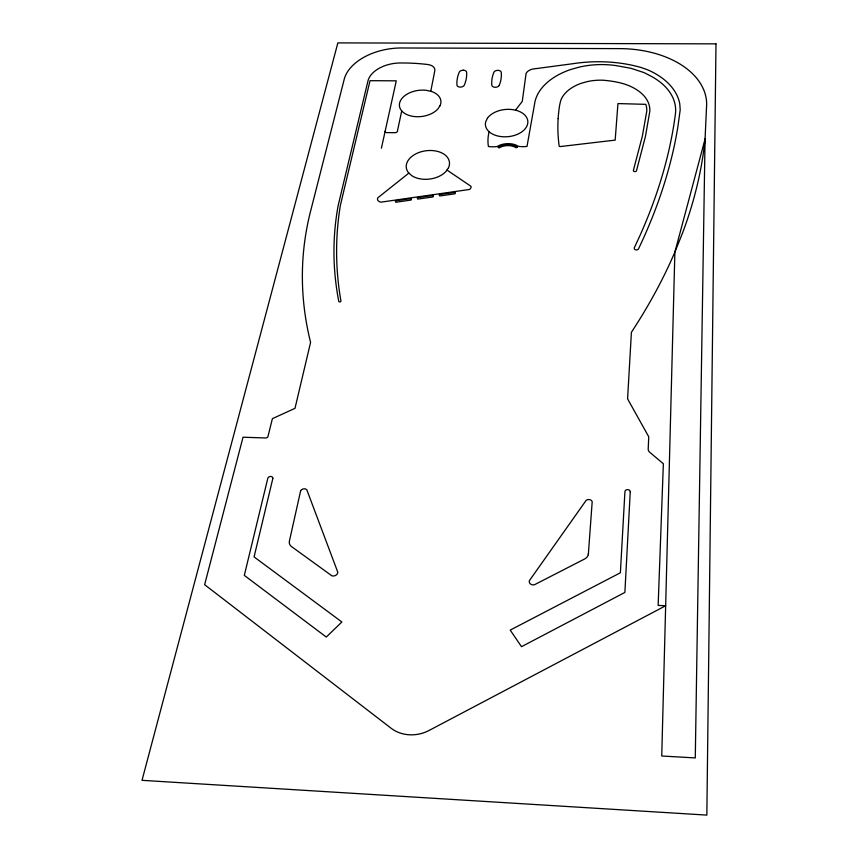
<?xml version="1.0" encoding="UTF-8"?>
<svg xmlns="http://www.w3.org/2000/svg" width="858" height="858" viewBox="0 0 858 858"><rect width="100%" height="100%" fill="white"/><g stroke="black" fill="none" stroke-linecap="round" stroke-linejoin="round"><path stroke-width="1.29" d="M588.32 554.633L592.192 501.705A3.625 2.906 -1.6 0 0 586.164 500.332L529.407 580.641A4.118 3.443 -4.7 0 0 530.448 583.944A4.118 3.443 -4.7 0 0 534.416 584.759L584.491 559.062A8.151 6.703 -1.8 0 0 588.32 554.633L588.491 553.528M385.124 131.392L385.124 131.338A2.252 1.437 -8.2 0 0 386.679 132.615L395.259 132.69A2.252 1.437 -8 0 0 397.329 131.51L401.726 110.929M430.77 91.27L434.813 70.71A10.017 6.188 -7 0 0 427.981 64.543L427.112 64.436A153.41 99.978 -8.5 0 0 400.214 62.977A29.279 18.147 -7.7 0 0 368.028 80.673L338.224 205.244A560.499 376.769 5.9 0 0 338.771 301.373A1.083 0.772 -11 0 0 339.983 301.919A1.083 0.772 -11 0 0 340.905 300.954L339.714 293.575A635.242 422.125 7.7 0 1 340.379 205.319L370.034 80.684L396.278 80.834L381.402 148.209M515.519 110.178L522.275 101.351L526.072 73.498A10.039 6.253 -4.3 0 1 532.271 69.123L573.037 63.685A108.473 70.109 -2.8 0 1 640.926 67.45L647.651 69.83A78.432 50.054 -2.6 0 1 679.783 104L680.19 109.921L677.906 126.63A906.531 517.792 -19.4 0 1 638.545 248.788A2.242 1.555 -1 0 1 636.582 249.882A2.242 1.555 -1 0 1 634.405 249.056L634.266 247.865L639.8 235.95A906.724 517.149 -19.5 0 0 675.267 115.122A72.598 46.343 -2.6 0 0 649.914 75.601L644.133 72.64L630.952 68.308L616.655 65.712A64.543 41.034 -2.7 0 0 579.375 67.074L570.591 69.552A64.543 41.034 -2.7 0 0 534.545 104.129L527.005 146.428A21.665 14.007 -4.6 0 1 518.404 146.332A15.605 10.221 -5.1 0 0 496.986 146.568A21.611 13.964 -5.4 0 1 488.416 146.482A82.4 53.496 -3.4 0 1 489.135 131.757M408.891 173.069L377.767 197.844A5.341 3.561 -8.7 0 0 381.006 202.145L469.358 189.489A4.837 3.228 -6.3 0 0 471.021 186.347L446.964 170.034M715.99 43.855L706.842 815.1L142.01 780.33L337.859 42.9L715.99 43.855M705.062 139.05L695.28 757.925L661.743 756.005L674.881 252.102L705.062 139.05L706.66 104.011A90.991 57.851 -2.3 0 0 621.02 48.627L403.528 47.994A51.566 31.928 -7.7 0 0 343.908 80.545L310.66 210.896A560.424 383.151 5.4 0 0 310.585 342.385L294.991 408.344L272.394 418.661L267.943 436.615A2.252 1.684 -15.6 0 1 265.808 437.977L243.029 437.215L204.633 584.684L391.119 728.249A33.451 29.204 -16 0 0 429.225 730.383L665.658 605.748L658.15 605.405L663.363 463.738L649.903 452.423A6.081 4.719 1.2 0 1 648.208 448.895L648.755 436.808L627.584 398.852L631.413 332.261A783.536 469.583 -17.8 0 0 674.881 252.102L682.721 232.55A783.536 469.583 -17.8 0 0 705.062 139.05M558.14 118.629L557.968 122.093A343.286 215.54 4.7 0 0 558.805 143.136L559.202 146.192L560.006 146.589L615.175 140.122L617.942 103.571L645.806 104.344A43.897 28.024 -2.6 0 1 646.771 111.143L642.395 136.004L633.386 170.367A1.587 1.051 -1.5 0 0 634.641 171.579A1.587 1.051 -1.5 0 0 636.507 170.721L645.484 136.24L649.838 111.165A46.954 29.976 -2.6 0 0 636.261 89.468C626.651 83.333 615.143 81.371 603.968 80.277A38.975 24.775 -2.7 0 0 586.872 81.703L581.52 83.215A38.975 24.775 -2.7 0 0 560.692 100.611L559.695 104.923A343.286 215.54 4.7 0 0 558.14 118.629M630.244 491.849L624.881 592.438L521.503 646.685L510.21 630.094L620.377 572.779L624.924 491.645A2.66 2.124 0.4 0 1 627.702 489.628A2.66 2.124 0.4 0 1 630.244 491.849M517.17 147.233L516.194 147.791A12.57 8.237 -5.1 0 0 498.927 147.973L498.08 147.362A13.9 9.106 -5.1 0 1 517.159 147.147L517.17 147.233M300.6 490.948L289.425 540.99A8.033 6.36 -17 0 0 291.623 546.653L331.789 575.739A4.086 3.314 -16.2 0 0 335.821 575.289A4.086 3.314 -16.2 0 0 337.773 572.168L306.81 489.768A3.571 2.767 -15.4 0 0 300.729 490.658L300.6 490.948M272.812 478.603L254.075 556.917L341.881 621.986L326.276 637.054L244.316 575.386L267.771 478.421A2.606 1.995 -16.4 0 1 270.785 476.469A2.606 1.995 -16.4 0 1 272.812 478.603M487.451 118.19L485.746 121.664A21.289 13.674 -5.1 0 0 511.947 136.068A21.289 13.674 -5.1 0 0 523.005 113.503A21.289 13.674 -5.1 0 0 487.451 118.19M440.068 105.673L437.848 109.009A20.882 13.16 -7.2 0 1 410.821 115.937A20.882 13.16 -7.2 0 1 400.858 99.978A20.882 13.16 -7.2 0 1 426.179 90.305L431.081 91.334A20.882 13.16 -7.2 0 1 440.068 105.673M448.519 167.696L446.128 171.278A21.74 14.264 -7.3 0 1 411.722 175.622L408.526 172.748A21.74 14.264 -7.3 0 1 426.104 150.751A21.74 14.264 -7.3 0 1 448.519 167.696M410.95 198.563L395.57 200.751A2.617 1.748 -8.3 0 0 395.774 202.231L411.164 200.032A2.445 1.641 -8 0 0 410.95 198.563M432.904 195.442L417.535 197.63A2.445 1.641 -7.7 0 0 417.76 199.099L433.14 196.911A2.445 1.641 -7.4 0 0 432.904 195.442M454.837 192.321L439.478 194.509A2.606 1.748 -7 0 0 439.725 195.967L455.094 193.779A2.445 1.63 -6.7 0 0 454.837 192.321M499.249 85.317A64.682 40.187 -6.7 0 0 501.233 72.34A3.754 2.327 -5.3 0 0 497.865 70.356A3.754 2.327 -5.3 0 0 493.886 72.308A65.39 40.873 -3.8 0 0 491.838 85.274A3.786 2.37 -5.3 0 0 495.238 87.28A3.786 2.37 -5.3 0 0 499.249 85.317M463.277 70.217A3.743 2.317 -6.1 0 0 459.277 72.147A65.154 40.691 -4.7 0 0 456.949 85.071A3.775 2.36 -6.2 0 0 460.274 87.098A3.775 2.36 -6.2 0 0 464.317 85.114A64.532 39.951 -7.5 0 0 466.591 72.179A3.743 2.317 -6.1 0 0 463.277 70.217"/></g></svg>
